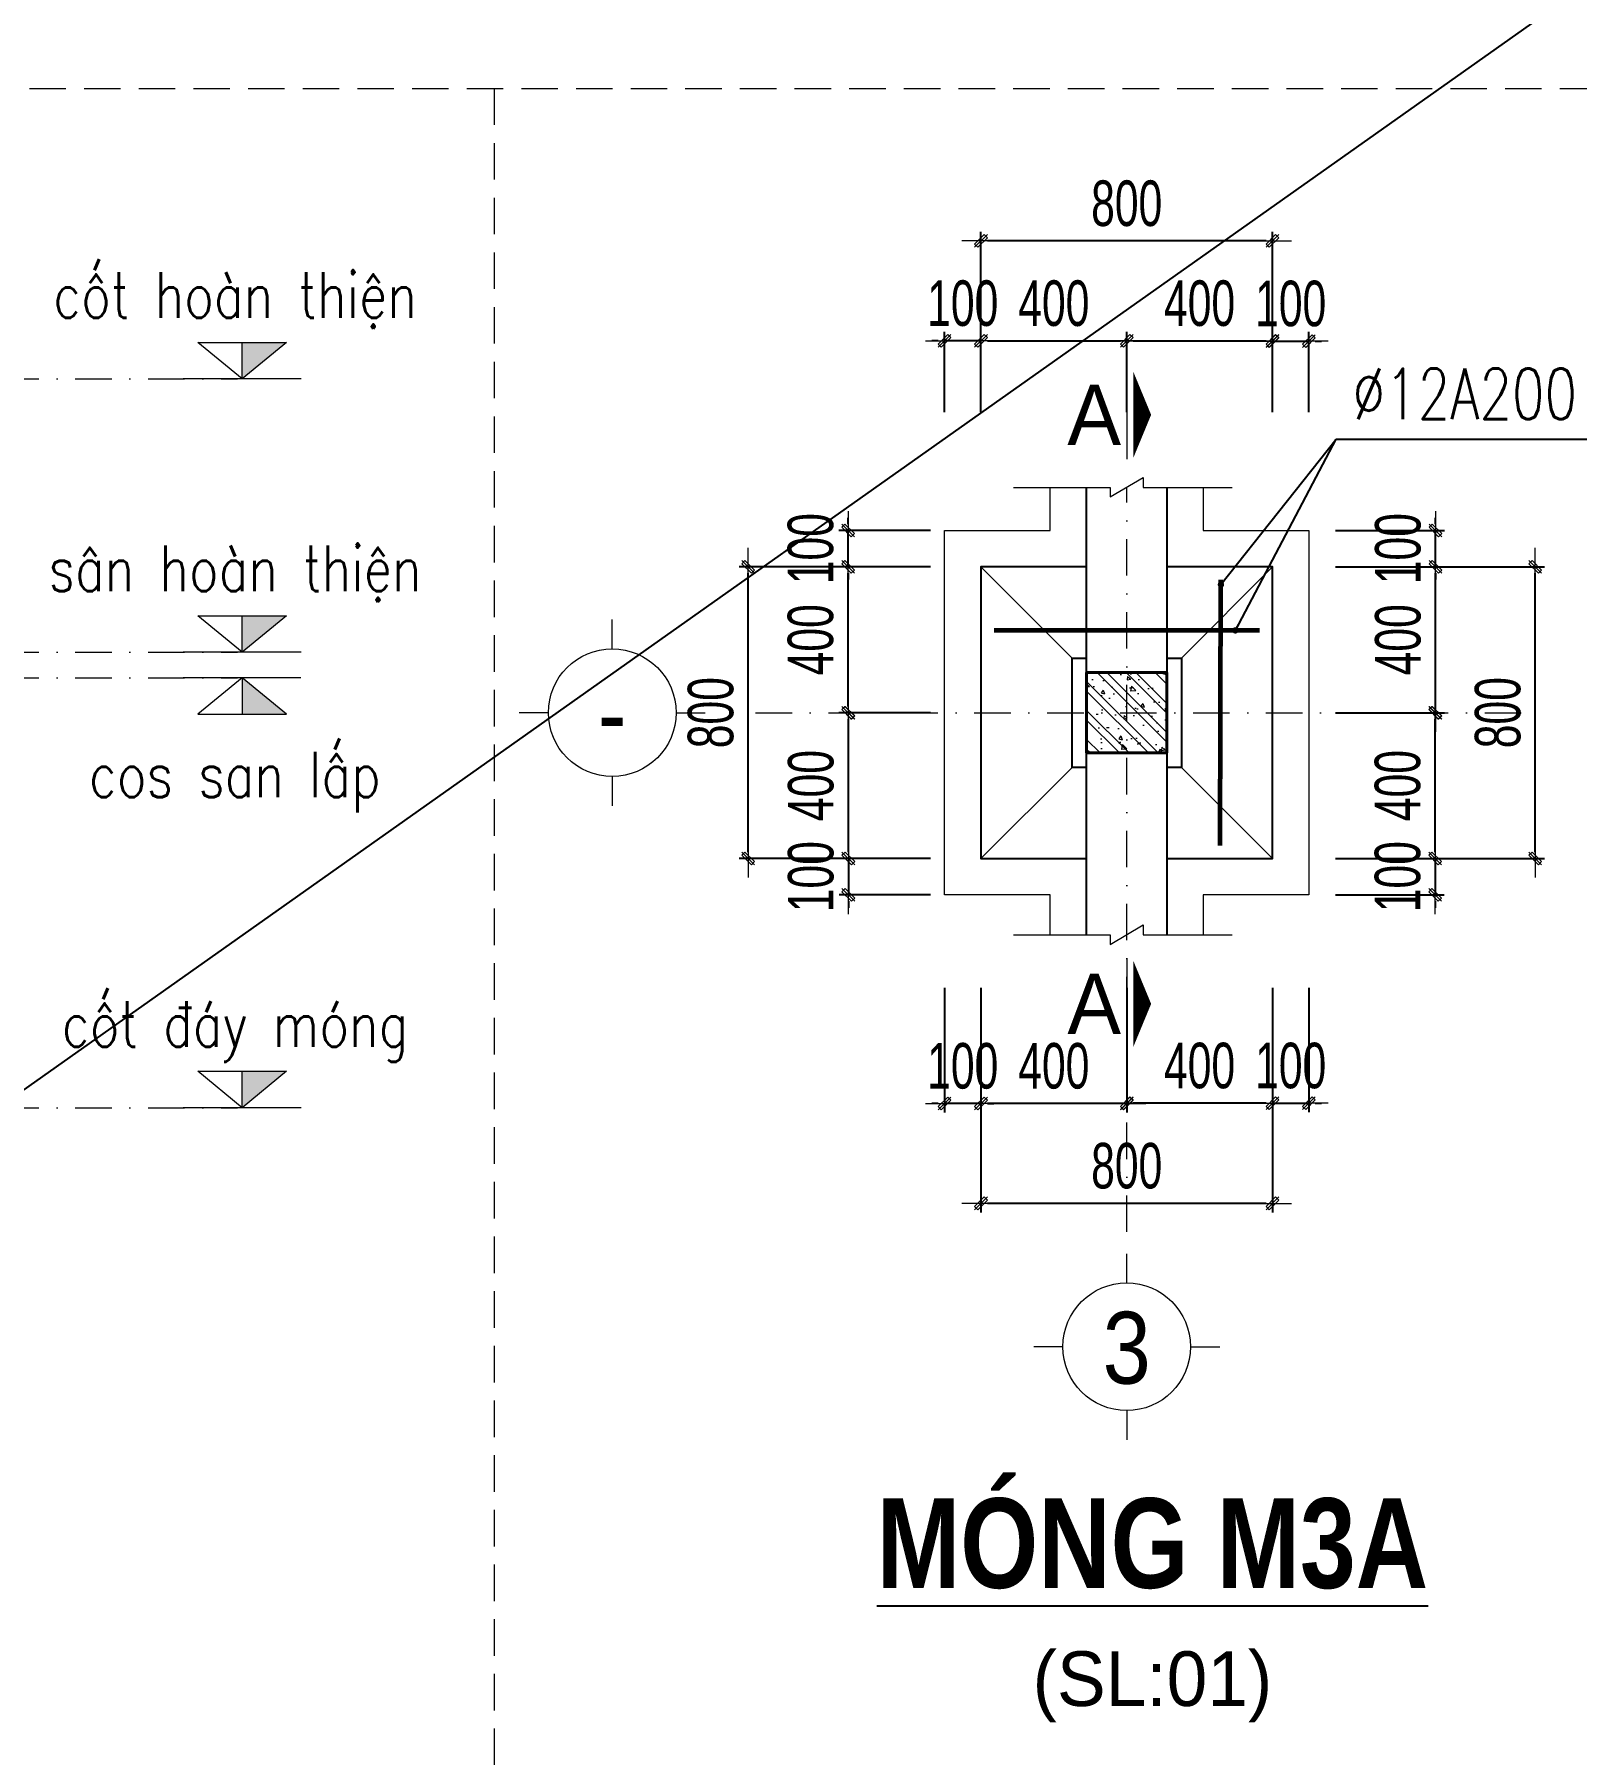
# Model space of a CAD drawing. Header units: millimetres. Extents: x -295047 to 263296, y -724756 to -308748.
# Drawn here: x -114691 to -110458, y -355350 to -350630 of the extents above; entities that cross this region are included whole.
import ezdxf
from ezdxf.enums import TextEntityAlignment as Align

# ---------------------------------------------------------------- set-up
doc = ezdxf.new("R2010")
doc.units = ezdxf.units.MM
doc.header["$MEASUREMENT"] = 0
doc.header["$PDMODE"] = 32
doc.linetypes.add('DASHDOT', pattern=[1, 0.5, -0.25, 0, -0.25])
doc.linetypes.add('HIDDEN', pattern=[0.375, 0.25, -0.125])
doc.layers.get('Defpoints').update_dxf_attribs({"color": 1})
doc.layers.add('KCS_Plotter', color=11, linetype='Continuous', plot=False)
for name, color, linetype, lineweight in [('LC Dim', 8, 'Continuous', 18), ('LC Hatch', 252, 'Continuous', 9), ('LC ISO', 153, 'Continuous', 13), ('LC Khac', 4, 'Continuous', 9), ('LC MANH DUT', 35, 'HIDDEN', 5), ('LC Net dam2', 6, 'Continuous', 40), ('LC Net dam3', 1, 'Continuous', 60), ('LC Net manh', 219, 'Continuous', 5), ('LC Net thay', 7, 'Continuous', 25), ('LC Net truc', 79, 'DASHDOT', 13), ('LC Text1', 3, 'Continuous', 20), ('LC Text2', 7, 'Continuous', 25)]:
    doc.layers.add(name, color=color, linetype=linetype, lineweight=lineweight)
doc.styles.add('HOATBIF', font='hoatbif.shx', dxfattribs={"width": 0.7})
doc.styles.add('LC 1', font='VHAVANB.TTF')
doc.styles.add('LC 3', font='vnsimli.shx', dxfattribs={"width": 0.75})
doc.styles.add('LC3', font='VHARIALB.TTF', dxfattribs={"width": 0.8})
doc.styles.add('T1', font='Vnsimli.shx', dxfattribs={"width": 0.8})
doc.dimstyles.new('1-100(1-50)', dxfattribs={"dimscale": 50, "dimtxt": 2.5, "dimasz": 0.35, "dimexe": 0.5, "dimexo": 0, "dimgap": 0.8, "dimtad": 1, "dimdec": 0, "dimzin": 0, "dimdsep": 46, "dimtxsty": 'HOATBIF', "dimblk1": 'DOT', "dimblk2": 'DOT', "dimsah": 1, "dimcen": -1, "dimdle": 1, "dimclrd": 256, "dimclre": 256, "dimclrt": 4, "dimadec": 3, "dimazin": 2, "dimtfac": 0.333333, "dimtdec": 0, "dimtix": 1, "dimtmove": 2, "dimatfit": 3, "dimldrblk": 'DOT', "dimfxl": 1, "dimtvp": 0.833333, "dimtolj": 1, "dimtzin": 0, "dimarcsym": 0})

# ---------------------------------------------------------------- blocks, each defined once
blk = doc.blocks.new('Caodo1')
at = {"layer": 'LC Text1'}
blk.add_hatch(color=256, dxfattribs=at).paths.add_polyline_path([(0, 200.2), (0, 0), (243.4, 200.2)])
for p, q in [((0, 0), (0, 200.2)), ((323.6, 0), (-323.6, 0))]:
    blk.add_line(p, q, dxfattribs=at)
blk.add_lwpolyline([(-243.4, 200.2), (243.4, 200.2), (0, 0), (0, 0)], close=True, dxfattribs=at)
at = {"layer": 'LC Text1', "style": 'T1', "width": 0.8}
blk.add_attdef('%%P0,00', text='', height=250, dxfattribs=at).set_placement((-39, 459.5), align=Align.MIDDLE_CENTER)
blk = doc.blocks.new('DOT')
at = {"layer": 'LC Dim'}
blk.add_line((-3, 0), (3, 0), dxfattribs=at)
at = {"layer": 'LC Dim', "color": 4}
blk.add_line((-1, -1), (1, 1), dxfattribs=at)
blk.add_lwpolyline([(0.5, 1), (-1, -0.5), (-0.5, -1), (1, 0.5)], close=True, dxfattribs=at)
blk = doc.blocks.new('*D852')
at = {"layer": 'Defpoints', "color": 0, "ltscale": 2, "transparency": 16777216}
for p in [(-112456.8, -352491.1), (-112231.1, -352491.1), (-112231.1, -352891)]:
    blk.add_point(p, dxfattribs=at)
at = {"layer": 'LC Dim', "lineweight": -2, "ltscale": 2, "transparency": 16777216}
for p, q in [((-112231.1, -352491.1), (-112481.8, -352491.1)), ((-112456.8, -352873.5), (-112456.8, -352508.6)), ((-112231.1, -352891), (-112481.8, -352891))]:
    blk.add_line(p, q, dxfattribs=at)
at = {"layer": 'LC Dim', "lineweight": -2, "ltscale": 2, "transparency": 16777216, "xscale": 17.5, "yscale": 17.5, "zscale": 17.5}
for p, rotation in [((-112456.8, -352491.1), 90), ((-112456.8, -352891), 270)]:
    blk.add_blockref('DOT', p, dxfattribs=dict(at, rotation=rotation))
at = {"layer": 'LC Dim', "color": 4, "ltscale": 2, "transparency": 16777216, "insert": (-112559.3, -352691), "char_height": 125, "attachment_point": 5, "rotation": 90, "style": 'HOATBIF'}
blk.add_mtext('\\A1;400', dxfattribs=at)
blk = doc.blocks.new('_Dot')
at = {"color": 0, "linetype": 'ByBlock', "lineweight": -2}
blk.add_line((-0.5, 0), (-1, 0), dxfattribs=at)
at = {"color": 0, "linetype": 'ByBlock', "const_width": 0.5}
blk.add_lwpolyline([(-0.25, 0, 1), (0.25, 0, 1)], format="xyb", close=True, dxfattribs=at)
blk = doc.blocks.new('*D853')
at = {"layer": 'Defpoints', "color": 0, "ltscale": 2, "transparency": 16777216}
for p in [(-112457.6, -352091), (-112231.1, -352091), (-112231.1, -352491.1)]:
    blk.add_point(p, dxfattribs=at)
at = {"layer": 'LC Dim', "lineweight": -2, "ltscale": 2, "transparency": 16777216}
for p, q in [((-112231.1, -352091), (-112482.6, -352091)), ((-112457.6, -352473.6), (-112457.6, -352108.5)), ((-112231.1, -352491.1), (-112482.6, -352491.1))]:
    blk.add_line(p, q, dxfattribs=at)
at = {"layer": 'LC Dim', "lineweight": -2, "ltscale": 2, "transparency": 16777216, "xscale": 17.5, "yscale": 17.5, "zscale": 17.5}
for p, rotation in [((-112457.6, -352091), 90), ((-112457.6, -352491.1), 270)]:
    blk.add_blockref('DOT', p, dxfattribs=dict(at, rotation=rotation))
at = {"layer": 'LC Dim', "color": 4, "ltscale": 2, "transparency": 16777216, "insert": (-112560.1, -352291), "char_height": 125, "attachment_point": 5, "rotation": 90, "style": 'HOATBIF'}
blk.add_mtext('\\A1;400', dxfattribs=at)
blk = doc.blocks.new('*D854')
at = {"layer": 'Defpoints', "color": 0, "ltscale": 2, "transparency": 16777216}
for p in [(-112457.6, -351991), (-112231.1, -351991), (-112231.1, -352091)]:
    blk.add_point(p, dxfattribs=at)
at = {"layer": 'LC Dim', "lineweight": -2, "ltscale": 2, "transparency": 16777216}
for p, q in [((-112231.1, -351991), (-112482.6, -351991)), ((-112457.6, -351973.5), (-112457.6, -351956)), ((-112457.6, -352091), (-112457.6, -351991)), ((-112231.1, -352091), (-112482.6, -352091)), ((-112457.6, -352108.5), (-112457.6, -352126))]:
    blk.add_line(p, q, dxfattribs=at)
at = {"layer": 'LC Dim', "lineweight": -2, "ltscale": 2, "transparency": 16777216, "xscale": 17.5, "yscale": 17.5, "zscale": 17.5}
for p, rotation in [((-112457.6, -351991), 270), ((-112457.6, -352091), 90)]:
    blk.add_blockref('DOT', p, dxfattribs=dict(at, rotation=rotation))
at = {"layer": 'LC Dim', "color": 4, "ltscale": 2, "transparency": 16777216, "insert": (-112560.1, -352041), "char_height": 125, "attachment_point": 5, "rotation": 90, "style": 'HOATBIF'}
blk.add_mtext('\\A1;100', dxfattribs=at)
blk = doc.blocks.new('*D855')
at = {"layer": 'Defpoints', "color": 0, "ltscale": 2, "transparency": 16777216}
for p in [(-112731.7, -352091), (-112231.1, -352091), (-112231.1, -352891)]:
    blk.add_point(p, dxfattribs=at)
at = {"layer": 'LC Dim', "lineweight": -2, "ltscale": 2, "transparency": 16777216}
for p, q in [((-112231.1, -352091), (-112756.7, -352091)), ((-112731.7, -352873.5), (-112731.7, -352108.5)), ((-112231.1, -352891), (-112756.7, -352891))]:
    blk.add_line(p, q, dxfattribs=at)
at = {"layer": 'LC Dim', "lineweight": -2, "ltscale": 2, "transparency": 16777216, "xscale": 17.5, "yscale": 17.5, "zscale": 17.5}
for p, rotation in [((-112731.7, -352091), 90), ((-112731.7, -352891), 270)]:
    blk.add_blockref('DOT', p, dxfattribs=dict(at, rotation=rotation))
at = {"layer": 'LC Dim', "color": 4, "ltscale": 2, "transparency": 16777216, "insert": (-112834.2, -352491), "char_height": 125, "attachment_point": 5, "rotation": 90, "style": 'HOATBIF'}
blk.add_mtext('\\A1;800', dxfattribs=at)
blk = doc.blocks.new('*D856')
at = {"layer": 'Defpoints', "color": 0, "ltscale": 2, "transparency": 16777216}
for p in [(-112231.1, -352891), (-112456.8, -352991), (-112231.1, -352991)]:
    blk.add_point(p, dxfattribs=at)
at = {"layer": 'LC Dim', "lineweight": -2, "ltscale": 2, "transparency": 16777216}
for p, q in [((-112231.1, -352891), (-112481.8, -352891)), ((-112456.8, -352873.5), (-112456.8, -352856)), ((-112456.8, -352891), (-112456.8, -352991)), ((-112231.1, -352991), (-112481.8, -352991)), ((-112456.8, -353008.5), (-112456.8, -353026))]:
    blk.add_line(p, q, dxfattribs=at)
at = {"layer": 'LC Dim', "lineweight": -2, "ltscale": 2, "transparency": 16777216, "xscale": 17.5, "yscale": 17.5, "zscale": 17.5}
for p, rotation in [((-112456.8, -352891), 270), ((-112456.8, -352991), 90)]:
    blk.add_blockref('DOT', p, dxfattribs=dict(at, rotation=rotation))
at = {"layer": 'LC Dim', "color": 4, "ltscale": 2, "transparency": 16777216, "insert": (-112559.3, -352941), "char_height": 125, "attachment_point": 5, "rotation": 90, "style": 'HOATBIF'}
blk.add_mtext('\\A1;100', dxfattribs=at)
blk = doc.blocks.new('TTRUC')
at = {"layer": 'LC ISO'}
for p, q in [((0, 6.95), (0, 10.13)), ((-6.95, 0), (-10.13, 0)), ((6.95, 0), (10.13, 0)), ((0, -6.95), (0, -10.13))]:
    blk.add_line(p, q, dxfattribs=at)
at = {"layer": 'LC Net manh'}
blk.add_circle((0, 0), 6.95, dxfattribs=at)
blk = doc.blocks.new('*D857')
at = {"layer": 'Defpoints', "color": 0, "ltscale": 2, "transparency": 16777216}
for p in [(-111119.8, -352491.1), (-110846.6, -352491.1), (-111119.8, -352891)]:
    blk.add_point(p, dxfattribs=at)
at = {"layer": 'LC Dim', "lineweight": -2, "ltscale": 2, "transparency": 16777216}
for p, q in [((-111119.8, -352491.1), (-110821.6, -352491.1)), ((-110846.6, -352873.5), (-110846.6, -352508.6)), ((-111119.8, -352891), (-110821.6, -352891))]:
    blk.add_line(p, q, dxfattribs=at)
at = {"layer": 'LC Dim', "lineweight": -2, "ltscale": 2, "transparency": 16777216, "xscale": 17.5, "yscale": 17.5, "zscale": 17.5}
for p, rotation in [((-110846.6, -352491.1), 90), ((-110846.6, -352891), 270)]:
    blk.add_blockref('DOT', p, dxfattribs=dict(at, rotation=rotation))
at = {"layer": 'LC Dim', "color": 4, "ltscale": 2, "transparency": 16777216, "insert": (-110949.1, -352691), "char_height": 125, "attachment_point": 5, "rotation": 90, "style": 'HOATBIF'}
blk.add_mtext('\\A1;400', dxfattribs=at)
blk = doc.blocks.new('*D858')
at = {"layer": 'Defpoints', "color": 0, "ltscale": 2, "transparency": 16777216}
for p in [(-111119.8, -352091), (-110845.7, -352091), (-111119.8, -352491.1)]:
    blk.add_point(p, dxfattribs=at)
at = {"layer": 'LC Dim', "lineweight": -2, "ltscale": 2, "transparency": 16777216}
for p, q in [((-111119.8, -352091), (-110820.7, -352091)), ((-110845.7, -352473.6), (-110845.7, -352108.5)), ((-111119.8, -352491.1), (-110820.7, -352491.1))]:
    blk.add_line(p, q, dxfattribs=at)
at = {"layer": 'LC Dim', "lineweight": -2, "ltscale": 2, "transparency": 16777216, "xscale": 17.5, "yscale": 17.5, "zscale": 17.5}
for p, rotation in [((-110845.7, -352091), 90), ((-110845.7, -352491.1), 270)]:
    blk.add_blockref('DOT', p, dxfattribs=dict(at, rotation=rotation))
at = {"layer": 'LC Dim', "color": 4, "ltscale": 2, "transparency": 16777216, "insert": (-110948.2, -352291), "char_height": 125, "attachment_point": 5, "rotation": 90, "style": 'HOATBIF'}
blk.add_mtext('\\A1;400', dxfattribs=at)
blk = doc.blocks.new('*D859')
at = {"layer": 'Defpoints', "color": 0, "ltscale": 2, "transparency": 16777216}
for p in [(-111119.8, -351991), (-110845.7, -351991), (-111119.8, -352091)]:
    blk.add_point(p, dxfattribs=at)
at = {"layer": 'LC Dim', "lineweight": -2, "ltscale": 2, "transparency": 16777216}
for p, q in [((-111119.8, -351991), (-110820.7, -351991)), ((-110845.7, -351973.5), (-110845.7, -351956)), ((-110845.7, -352091), (-110845.7, -351991)), ((-111119.8, -352091), (-110820.7, -352091)), ((-110845.7, -352108.5), (-110845.7, -352126))]:
    blk.add_line(p, q, dxfattribs=at)
at = {"layer": 'LC Dim', "lineweight": -2, "ltscale": 2, "transparency": 16777216, "xscale": 17.5, "yscale": 17.5, "zscale": 17.5}
for p, rotation in [((-110845.7, -351991), 270), ((-110845.7, -352091), 90)]:
    blk.add_blockref('DOT', p, dxfattribs=dict(at, rotation=rotation))
at = {"layer": 'LC Dim', "color": 4, "ltscale": 2, "transparency": 16777216, "insert": (-110948.2, -352041), "char_height": 125, "attachment_point": 5, "rotation": 90, "style": 'HOATBIF'}
blk.add_mtext('\\A1;100', dxfattribs=at)
blk = doc.blocks.new('*D860')
at = {"layer": 'Defpoints', "color": 0, "ltscale": 2, "transparency": 16777216}
for p in [(-111119.8, -352091), (-110571.7, -352091), (-111119.8, -352891)]:
    blk.add_point(p, dxfattribs=at)
at = {"layer": 'LC Dim', "lineweight": -2, "ltscale": 2, "transparency": 16777216}
for p, q in [((-111119.8, -352091), (-110546.7, -352091)), ((-110571.7, -352873.5), (-110571.7, -352108.5)), ((-111119.8, -352891), (-110546.7, -352891))]:
    blk.add_line(p, q, dxfattribs=at)
at = {"layer": 'LC Dim', "lineweight": -2, "ltscale": 2, "transparency": 16777216, "xscale": 17.5, "yscale": 17.5, "zscale": 17.5}
for p, rotation in [((-110571.7, -352091), 90), ((-110571.7, -352891), 270)]:
    blk.add_blockref('DOT', p, dxfattribs=dict(at, rotation=rotation))
at = {"layer": 'LC Dim', "color": 4, "ltscale": 2, "transparency": 16777216, "insert": (-110674.2, -352491), "char_height": 125, "attachment_point": 5, "rotation": 90, "style": 'HOATBIF'}
blk.add_mtext('\\A1;800', dxfattribs=at)
blk = doc.blocks.new('*D861')
at = {"layer": 'Defpoints', "color": 0, "ltscale": 2, "transparency": 16777216}
for p in [(-111119.8, -352891), (-111119.8, -352991), (-110846.6, -352991)]:
    blk.add_point(p, dxfattribs=at)
at = {"layer": 'LC Dim', "lineweight": -2, "ltscale": 2, "transparency": 16777216}
for p, q in [((-111119.8, -352891), (-110821.6, -352891)), ((-110846.6, -352873.5), (-110846.6, -352856)), ((-110846.6, -352891), (-110846.6, -352991)), ((-111119.8, -352991), (-110821.6, -352991)), ((-110846.6, -353008.5), (-110846.6, -353026))]:
    blk.add_line(p, q, dxfattribs=at)
at = {"layer": 'LC Dim', "lineweight": -2, "ltscale": 2, "transparency": 16777216, "xscale": 17.5, "yscale": 17.5, "zscale": 17.5}
for p, rotation in [((-110846.6, -352891), 270), ((-110846.6, -352991), 90)]:
    blk.add_blockref('DOT', p, dxfattribs=dict(at, rotation=rotation))
at = {"layer": 'LC Dim', "color": 4, "ltscale": 2, "transparency": 16777216, "insert": (-110949.1, -352941), "char_height": 125, "attachment_point": 5, "rotation": 90, "style": 'HOATBIF'}
blk.add_mtext('\\A1;100', dxfattribs=at)
blk = doc.blocks.new('*D862')
at = {"layer": 'Defpoints', "color": 0, "ltscale": 2, "transparency": 16777216}
for p in [(-111692.8, -353245.9), (-111292.9, -353245.9), (-111692.8, -353562.4)]:
    blk.add_point(p, dxfattribs=at)
at = {"layer": 'LC Dim', "lineweight": -2, "ltscale": 2, "transparency": 16777216}
for p, q in [((-111692.8, -353245.9), (-111692.8, -353587.4)), ((-111292.9, -353245.9), (-111292.9, -353587.4)), ((-111310.4, -353562.4), (-111675.3, -353562.4))]:
    blk.add_line(p, q, dxfattribs=at)
at = {"layer": 'LC Dim', "lineweight": -2, "ltscale": 2, "transparency": 16777216, "xscale": 17.5, "yscale": 17.5, "zscale": 17.5, "rotation": 180}
blk.add_blockref('DOT', (-111692.8, -353562.4), dxfattribs=at)
at = {"layer": 'LC Dim', "lineweight": -2, "ltscale": 2, "transparency": 16777216, "xscale": 17.5, "yscale": 17.5, "zscale": 17.5}
blk.add_blockref('DOT', (-111292.9, -353562.4), dxfattribs=at)
at = {"layer": 'LC Dim', "color": 4, "ltscale": 2, "transparency": 16777216, "insert": (-111492.9, -353459.9), "char_height": 125, "attachment_point": 5, "style": 'HOATBIF'}
blk.add_mtext('\\A1;400', dxfattribs=at)
blk = doc.blocks.new('*D863')
at = {"layer": 'Defpoints', "color": 0, "ltscale": 2, "transparency": 16777216}
for p in [(-112092.9, -353245.9), (-111692.8, -353245.9), (-112092.9, -353563.2)]:
    blk.add_point(p, dxfattribs=at)
at = {"layer": 'LC Dim', "lineweight": -2, "ltscale": 2, "transparency": 16777216}
for p, q in [((-112092.9, -353245.9), (-112092.9, -353588.2)), ((-111692.8, -353245.9), (-111692.8, -353588.2)), ((-111710.3, -353563.2), (-112075.4, -353563.2))]:
    blk.add_line(p, q, dxfattribs=at)
at = {"layer": 'LC Dim', "lineweight": -2, "ltscale": 2, "transparency": 16777216, "xscale": 17.5, "yscale": 17.5, "zscale": 17.5, "rotation": 180}
blk.add_blockref('DOT', (-112092.9, -353563.2), dxfattribs=at)
at = {"layer": 'LC Dim', "lineweight": -2, "ltscale": 2, "transparency": 16777216, "xscale": 17.5, "yscale": 17.5, "zscale": 17.5}
blk.add_blockref('DOT', (-111692.8, -353563.2), dxfattribs=at)
at = {"layer": 'LC Dim', "color": 4, "ltscale": 2, "transparency": 16777216, "insert": (-111892.9, -353460.7), "char_height": 125, "attachment_point": 5, "style": 'HOATBIF'}
blk.add_mtext('\\A1;400', dxfattribs=at)
blk = doc.blocks.new('*D864')
at = {"layer": 'Defpoints', "color": 0, "ltscale": 2, "transparency": 16777216}
for p in [(-112192.9, -353245.9), (-112092.9, -353245.9), (-112192.9, -353563.2)]:
    blk.add_point(p, dxfattribs=at)
at = {"layer": 'LC Dim', "lineweight": -2, "ltscale": 2, "transparency": 16777216}
for p, q in [((-112192.9, -353245.9), (-112192.9, -353588.2)), ((-112092.9, -353245.9), (-112092.9, -353588.2)), ((-112210.4, -353563.2), (-112227.9, -353563.2)), ((-112092.9, -353563.2), (-112192.9, -353563.2)), ((-112075.4, -353563.2), (-112057.9, -353563.2))]:
    blk.add_line(p, q, dxfattribs=at)
at = {"layer": 'LC Dim', "lineweight": -2, "ltscale": 2, "transparency": 16777216, "xscale": 17.5, "yscale": 17.5, "zscale": 17.5}
blk.add_blockref('DOT', (-112192.9, -353563.2), dxfattribs=at)
at = {"layer": 'LC Dim', "lineweight": -2, "ltscale": 2, "transparency": 16777216, "xscale": 17.5, "yscale": 17.5, "zscale": 17.5, "rotation": 180}
blk.add_blockref('DOT', (-112092.9, -353563.2), dxfattribs=at)
at = {"layer": 'LC Dim', "color": 4, "ltscale": 2, "transparency": 16777216, "insert": (-112142.9, -353460.7), "char_height": 125, "attachment_point": 5, "style": 'HOATBIF'}
blk.add_mtext('\\A1;100', dxfattribs=at)
blk = doc.blocks.new('*D865')
at = {"layer": 'Defpoints', "color": 0, "ltscale": 2, "transparency": 16777216}
for p in [(-112092.9, -353245.9), (-111292.9, -353245.9), (-112092.9, -353837.3)]:
    blk.add_point(p, dxfattribs=at)
at = {"layer": 'LC Dim', "lineweight": -2, "ltscale": 2, "transparency": 16777216}
for p, q in [((-112092.9, -353245.9), (-112092.9, -353862.3)), ((-111292.9, -353245.9), (-111292.9, -353862.3)), ((-111310.4, -353837.3), (-112075.4, -353837.3))]:
    blk.add_line(p, q, dxfattribs=at)
at = {"layer": 'LC Dim', "lineweight": -2, "ltscale": 2, "transparency": 16777216, "xscale": 17.5, "yscale": 17.5, "zscale": 17.5, "rotation": 180}
blk.add_blockref('DOT', (-112092.9, -353837.3), dxfattribs=at)
at = {"layer": 'LC Dim', "lineweight": -2, "ltscale": 2, "transparency": 16777216, "xscale": 17.5, "yscale": 17.5, "zscale": 17.5}
blk.add_blockref('DOT', (-111292.9, -353837.3), dxfattribs=at)
at = {"layer": 'LC Dim', "color": 4, "ltscale": 2, "transparency": 16777216, "insert": (-111692.9, -353734.8), "char_height": 125, "attachment_point": 5, "style": 'HOATBIF'}
blk.add_mtext('\\A1;800', dxfattribs=at)
blk = doc.blocks.new('*D866')
at = {"layer": 'Defpoints', "color": 0, "ltscale": 2, "transparency": 16777216}
for p in [(-111292.9, -353245.9), (-111192.9, -353245.9), (-111192.9, -353562.4)]:
    blk.add_point(p, dxfattribs=at)
at = {"layer": 'LC Dim', "lineweight": -2, "ltscale": 2, "transparency": 16777216}
for p, q in [((-111292.9, -353245.9), (-111292.9, -353587.4)), ((-111192.9, -353245.9), (-111192.9, -353587.4)), ((-111310.4, -353562.4), (-111327.9, -353562.4)), ((-111292.9, -353562.4), (-111192.9, -353562.4)), ((-111175.4, -353562.4), (-111157.9, -353562.4))]:
    blk.add_line(p, q, dxfattribs=at)
at = {"layer": 'LC Dim', "lineweight": -2, "ltscale": 2, "transparency": 16777216, "xscale": 17.5, "yscale": 17.5, "zscale": 17.5}
blk.add_blockref('DOT', (-111292.9, -353562.4), dxfattribs=at)
at = {"layer": 'LC Dim', "lineweight": -2, "ltscale": 2, "transparency": 16777216, "xscale": 17.5, "yscale": 17.5, "zscale": 17.5, "rotation": 180}
blk.add_blockref('DOT', (-111192.9, -353562.4), dxfattribs=at)
at = {"layer": 'LC Dim', "color": 4, "ltscale": 2, "transparency": 16777216, "insert": (-111242.9, -353459.9), "char_height": 125, "attachment_point": 5, "style": 'HOATBIF'}
blk.add_mtext('\\A1;100', dxfattribs=at)
blk = doc.blocks.new('*D867')
at = {"layer": 'Defpoints', "color": 0, "ltscale": 2, "transparency": 16777216}
for p in [(-112192.9, -351470.7), (-112192.9, -351666.5), (-112092.9, -351666.5)]:
    blk.add_point(p, dxfattribs=at)
at = {"layer": 'LC Dim', "lineweight": -2, "ltscale": 2, "transparency": 16777216}
for p, q in [((-112210.4, -351470.7), (-112227.9, -351470.7)), ((-112192.9, -351666.5), (-112192.9, -351445.7)), ((-112092.9, -351470.7), (-112192.9, -351470.7)), ((-112092.9, -351666.5), (-112092.9, -351445.7)), ((-112075.4, -351470.7), (-112057.9, -351470.7))]:
    blk.add_line(p, q, dxfattribs=at)
at = {"layer": 'LC Dim', "lineweight": -2, "ltscale": 2, "transparency": 16777216, "xscale": 17.5, "yscale": 17.5, "zscale": 17.5}
blk.add_blockref('DOT', (-112192.9, -351470.7), dxfattribs=at)
at = {"layer": 'LC Dim', "lineweight": -2, "ltscale": 2, "transparency": 16777216, "xscale": 17.5, "yscale": 17.5, "zscale": 17.5, "rotation": 180}
blk.add_blockref('DOT', (-112092.9, -351470.7), dxfattribs=at)
at = {"layer": 'LC Dim', "color": 4, "ltscale": 2, "transparency": 16777216, "insert": (-112142.9, -351368.2), "char_height": 125, "attachment_point": 5, "style": 'HOATBIF'}
blk.add_mtext('\\A1;100', dxfattribs=at)
blk = doc.blocks.new('*D868')
at = {"layer": 'Defpoints', "color": 0, "ltscale": 2, "transparency": 16777216}
for p in [(-112092.9, -351196.6), (-112092.9, -351666.5), (-111292.9, -351666.5)]:
    blk.add_point(p, dxfattribs=at)
at = {"layer": 'LC Dim', "lineweight": -2, "ltscale": 2, "transparency": 16777216}
for p, q in [((-112092.9, -351666.5), (-112092.9, -351171.6)), ((-111292.9, -351666.5), (-111292.9, -351171.6)), ((-111310.4, -351196.6), (-112075.4, -351196.6))]:
    blk.add_line(p, q, dxfattribs=at)
at = {"layer": 'LC Dim', "lineweight": -2, "ltscale": 2, "transparency": 16777216, "xscale": 17.5, "yscale": 17.5, "zscale": 17.5, "rotation": 180}
blk.add_blockref('DOT', (-112092.9, -351196.6), dxfattribs=at)
at = {"layer": 'LC Dim', "lineweight": -2, "ltscale": 2, "transparency": 16777216, "xscale": 17.5, "yscale": 17.5, "zscale": 17.5}
blk.add_blockref('DOT', (-111292.9, -351196.6), dxfattribs=at)
at = {"layer": 'LC Dim', "color": 4, "ltscale": 2, "transparency": 16777216, "insert": (-111692.9, -351094.1), "char_height": 125, "attachment_point": 5, "style": 'HOATBIF'}
blk.add_mtext('\\A1;800', dxfattribs=at)
blk = doc.blocks.new('*D869')
at = {"layer": 'Defpoints', "color": 0, "ltscale": 2, "transparency": 16777216}
for p in [(-111192.9, -351471.5), (-111292.9, -351666.5), (-111192.9, -351666.5)]:
    blk.add_point(p, dxfattribs=at)
at = {"layer": 'LC Dim', "lineweight": -2, "ltscale": 2, "transparency": 16777216}
for p, q in [((-111310.4, -351471.5), (-111327.9, -351471.5)), ((-111292.9, -351666.5), (-111292.9, -351446.5)), ((-111292.9, -351471.5), (-111192.9, -351471.5)), ((-111192.9, -351666.5), (-111192.9, -351446.5)), ((-111175.4, -351471.5), (-111157.9, -351471.5))]:
    blk.add_line(p, q, dxfattribs=at)
at = {"layer": 'LC Dim', "lineweight": -2, "ltscale": 2, "transparency": 16777216, "xscale": 17.5, "yscale": 17.5, "zscale": 17.5}
blk.add_blockref('DOT', (-111292.9, -351471.5), dxfattribs=at)
at = {"layer": 'LC Dim', "lineweight": -2, "ltscale": 2, "transparency": 16777216, "xscale": 17.5, "yscale": 17.5, "zscale": 17.5, "rotation": 180}
blk.add_blockref('DOT', (-111192.9, -351471.5), dxfattribs=at)
at = {"layer": 'LC Dim', "color": 4, "ltscale": 2, "transparency": 16777216, "insert": (-111242.9, -351369), "char_height": 125, "attachment_point": 5, "style": 'HOATBIF'}
blk.add_mtext('\\A1;100', dxfattribs=at)
blk = doc.blocks.new('TIEUDE1')
at = {"layer": 'LC Text2', "color": 7, "style": 'LC 1'}
blk.add_attdef('TIªU§Ò', text='', height=5, dxfattribs=at).set_placement((0, 0), align=Align.BOTTOM_CENTER)
blk.add_attdef('TL', text='', height=3, dxfattribs=at).set_placement((0, -2), align=Align.TOP_CENTER)
blk = doc.blocks.new('*D897')
at = {"layer": 'Defpoints', "color": 0, "ltscale": 2, "transparency": 16777216}
for p in [(-111692.9, -351470.7), (-112092.9, -351666.5), (-111692.9, -351666.5)]:
    blk.add_point(p, dxfattribs=at)
at = {"layer": 'LC Dim', "lineweight": -2, "ltscale": 2, "transparency": 16777216}
for p, q in [((-112092.9, -351666.5), (-112092.9, -351445.7)), ((-112075.4, -351470.7), (-111710.4, -351470.7)), ((-111692.9, -351666.5), (-111692.9, -351445.7))]:
    blk.add_line(p, q, dxfattribs=at)
at = {"layer": 'LC Dim', "lineweight": -2, "ltscale": 2, "transparency": 16777216, "xscale": 17.5, "yscale": 17.5, "zscale": 17.5, "rotation": 180}
blk.add_blockref('DOT', (-112092.9, -351470.7), dxfattribs=at)
at = {"layer": 'LC Dim', "lineweight": -2, "ltscale": 2, "transparency": 16777216, "xscale": 17.5, "yscale": 17.5, "zscale": 17.5}
blk.add_blockref('DOT', (-111692.9, -351470.7), dxfattribs=at)
at = {"layer": 'LC Dim', "color": 4, "ltscale": 2, "transparency": 16777216, "insert": (-111892.9, -351368.2), "char_height": 125, "attachment_point": 5, "style": 'HOATBIF'}
blk.add_mtext('\\A1;400', dxfattribs=at)
blk = doc.blocks.new('*D898')
at = {"layer": 'Defpoints', "color": 0, "ltscale": 2, "transparency": 16777216}
for p in [(-111292.9, -351470.7), (-111692.9, -351666.5), (-111292.9, -351666.5)]:
    blk.add_point(p, dxfattribs=at)
at = {"layer": 'LC Dim', "lineweight": -2, "ltscale": 2, "transparency": 16777216}
for p, q in [((-111692.9, -351666.5), (-111692.9, -351445.7)), ((-111675.4, -351470.7), (-111310.4, -351470.7)), ((-111292.9, -351666.5), (-111292.9, -351445.7))]:
    blk.add_line(p, q, dxfattribs=at)
at = {"layer": 'LC Dim', "lineweight": -2, "ltscale": 2, "transparency": 16777216, "xscale": 17.5, "yscale": 17.5, "zscale": 17.5, "rotation": 180}
blk.add_blockref('DOT', (-111692.9, -351470.7), dxfattribs=at)
at = {"layer": 'LC Dim', "lineweight": -2, "ltscale": 2, "transparency": 16777216, "xscale": 17.5, "yscale": 17.5, "zscale": 17.5}
blk.add_blockref('DOT', (-111292.9, -351470.7), dxfattribs=at)
at = {"layer": 'LC Dim', "color": 4, "ltscale": 2, "transparency": 16777216, "insert": (-111492.9, -351368.2), "char_height": 125, "attachment_point": 5, "style": 'HOATBIF'}
blk.add_mtext('\\A1;400', dxfattribs=at)

msp = doc.modelspace()

# ---------------------------------------------------------------- hatches: boundary and pattern name
at = {"layer": 'LC Hatch', "ltscale": 2}
h = msp.add_hatch(dxfattribs=at)
h.set_pattern_fill('BTCT', color=256, scale=15, angle=-90, style=0)
h.set_pattern_definition([(320, (-16227.67, -427297.59), (-9.41282, -107.58903), [11.25, -123.75]), (265, (-16227.67, -427297.59), (112.82882, 20.8127), [9, -99]), (10.4514, (-16228.45, -427306.55), (103.41593, -86.77641), [9.56103, -105.17132]), (316.1842, (-16197.67, -427297.59), (-24.82785, -160.08616), [16.875, -185.625]), (6.6356, (-16199.73, -427310.93), (146.11768, -140.1994), [14.34154, -157.75695]), (261.1842, (-16197.67, -427297.59), (146.1178, -140.1993), [13.5, -148.5]), (291, (-16205.17, -427312.59), (-60.392834, -89.53606), [11.25, -123.75]), (236, (-16205.17, -427312.59), (108.77251, -36.4973), [9, -99]), (341.4514, (-16210.2, -427320.05), (48.379575, -126.03339), [9.56103, -105.17132]), (307.5, (-16227.666, -427297.587), (49.934078, -1.823978), [0, -97.8, 0, -100.5, 0, -99.375]), (277.5, (-16227.666, -427297.587), (59.161757, -39.46043), [0, -57.3, 0, -95.55, 0, -37.875]), (237.5, (-16227.666, -427264.137), (-3.383231, -80.073365), [0, -37.5, 0, -117, 0, -155.25]), (227.5, (-16227.666, -427249.14), (15.015747, -87.477925), [0, -48.75, 0, -77.7, 0, -110.25]), (315, (-16227.666, -427297.587), (39.774756, 39.774756), []), (315, (-16227.666, -427324.103), (39.774756, 39.774756), [])])
h.paths.add_polyline_path([(-111802.9, -352601), (-111802.9, -352381), (-111582.9, -352381), (-111582.9, -352601)])

# ---------------------------------------------------------------- linework, layer by layer
at = {"layer": 'KCS_Plotter', "ltscale": 2}
msp.add_line((-123104.2, -359455.3), (-102104.2, -344605.3), dxfattribs=at)
at = {"layer": 'LC Dim', "ltscale": 2}
for points in [[(-112003.4, -351873), (-111737.9, -351873), (-111737.9, -351898.9), (-111647.9, -351845.3), (-111647.9, -351873), (-111403.4, -351873)], [(-112003.4, -353100.8), (-111737.9, -353100.8), (-111737.9, -353126.7), (-111647.9, -353073.1), (-111647.9, -353100.8), (-111403.4, -353100.8)]]:
    msp.add_lwpolyline(points, dxfattribs=at)
at = {"layer": 'LC Khac', "color": 1, "ltscale": 2}
for p, q in [((-111692.9, -351552.4), (-111692.9, -351795.1)), ((-111692.9, -353168.6), (-111692.9, -353411.3))]:
    msp.add_line(p, q, dxfattribs=at)
for points in [[(-111625.9, -351673.7, 0, 235.7, 0), (-111674.6, -351673.7, 137.5, 137.5, 0)], [(-111625.9, -353289.9, 0, 235.7, 0), (-111674.6, -353289.9, 137.5, 137.5, 0)]]:
    msp.add_lwpolyline(points, format="xyseb", dxfattribs=at)
at = {"layer": 'LC MANH DUT', "ltscale": 400}
for p, q in [((-122504.2, -350778.5), (-104204.2, -350778.5)), ((-113428.5, -350778.5), (-113428.5, -359355.3))]:
    msp.add_line(p, q, dxfattribs=at)
at = {"layer": 'LC Net dam2', "ltscale": 2}
msp.add_lwpolyline([(-111766.2, -352601), (-111582.9, -352601), (-111582.9, -352381), (-111802.9, -352381), (-111802.9, -352601), (-111766.2, -352601)], dxfattribs=at)
at = {"layer": 'LC Net dam3'}
for p, q in [((-111436, -352855.5), (-111434.3, -352126.6)), ((-111328.7, -352265.2), (-112057, -352265.2))]:
    msp.add_line(p, q, dxfattribs=at)
at = {"layer": 'LC Net manh', "ltscale": 2}
for p, q in [((-112092.9, -352091), (-111842.9, -352341)), ((-111542.9, -352341), (-111292.9, -352091)), ((-112092.9, -352891), (-111842.9, -352641)), ((-111542.9, -352641), (-111292.9, -352891))]:
    msp.add_line(p, q, dxfattribs=at)
for points in [[(-111902.9, -353100.8), (-111902.9, -352991), (-112192.9, -352991), (-112192.9, -351991), (-111902.9, -351991), (-111902.9, -351873)], [(-111482.9, -351873), (-111482.9, -351991), (-111192.9, -351991), (-111192.9, -352991), (-111482.9, -352991), (-111482.9, -353100.8)]]:
    msp.add_lwpolyline(points, dxfattribs=at)
at = {"layer": 'LC Net thay'}
for p, q in [((-111802.9, -353100.8), (-111802.9, -351873)), ((-111582.9, -351873), (-111582.9, -353100.8))]:
    msp.add_line(p, q, dxfattribs=at)
at = {"layer": 'LC Net thay', "ltscale": 2}
for points in [[(-111802.9, -352091), (-112092.9, -352091), (-112092.9, -352891), (-111802.9, -352891)], [(-111582.9, -352891), (-111292.9, -352891), (-111292.9, -352091), (-111582.9, -352091)]]:
    msp.add_lwpolyline(points, dxfattribs=at)
at = {"layer": 'LC Net thay'}
for points in [[(-111802.9, -352641), (-111842.9, -352641), (-111842.9, -352341), (-111802.9, -352341)], [(-111582.9, -352341), (-111542.9, -352341), (-111542.9, -352641), (-111582.9, -352641)]]:
    msp.add_lwpolyline(points, dxfattribs=at)
at = {"layer": 'LC Net truc', "ltscale": 200}
for p, q in [((-115378.7, -351575), (-114133, -351575)), ((-111692.9, -353915.7), (-111692.9, -351872.1)), ((-115378.7, -352325), (-114133, -352325)), ((-115378.7, -352395), (-114133, -352395)), ((-112711.4, -352491), (-110582, -352491)), ((-115378.7, -353575), (-114133, -353575))]:
    msp.add_line(p, q, dxfattribs=at)

# ---------------------------------------------------------------- block references
at = {"layer": 'LC ISO', "xscale": 25.19610424696835, "yscale": 25.19610424696835, "zscale": 25.19610424696835}
for p in [(-113104.8, -352491), (-111692.9, -354230.8)]:
    msp.add_blockref('TTRUC', p, dxfattribs=at)
at = {"layer": 'LC Text1'}
ref = msp.add_blockref('Caodo1', (-114120.4, -351575), dxfattribs=dict(at, xscale=0.5, yscale=0.5, zscale=0.5))
ref.add_attrib('%%P0,00', 'cèt hoµn thiÖn', dxfattribs={"layer": 'LC Text2', "height": 125, "style": 'T1', "width": 0.8}).set_placement((-114139.9, -351345.2), align=Align.MIDDLE_CENTER)
ref = msp.add_blockref('Caodo1', (-114120.4, -352325), dxfattribs=dict(at, xscale=0.5, yscale=0.5, zscale=0.5))
ref.add_attrib('%%P0,00', 's©n hoµn thiÖn', dxfattribs={"layer": 'LC Text2', "height": 125, "style": 'T1', "width": 0.8}).set_placement((-114139.9, -352095.2), align=Align.MIDDLE_CENTER)
ref = msp.add_blockref('Caodo1', (-114120.8, -352395), dxfattribs=dict(at, xscale=-0.5, yscale=0.5, zscale=0.5, rotation=180))
ref.add_attrib('%%P0,00', 'cos san lÊp', dxfattribs={"layer": 'LC Text2', "height": 125, "style": 'T1', "width": 0.8}).set_placement((-114140.4, -352660.5), align=Align.MIDDLE_CENTER)
ref = msp.add_blockref('Caodo1', (-114120.4, -353575), dxfattribs=dict(at, xscale=0.5, yscale=0.5, zscale=0.5))
ref.add_attrib('%%P0,00', 'cèt ®¸y mãng', dxfattribs={"layer": 'LC Text2', "height": 125, "style": 'T1', "width": 0.8}).set_placement((-114139.9, -353345.2), align=Align.MIDDLE_CENTER)
at = {"layer": 'LC Text2'}
ref = msp.add_blockref('TIEUDE1', (-111622.3, -354966.4), dxfattribs=dict(at, xscale=50.00000000009664, yscale=50.00000000009664, zscale=50.00000000009664))
ref.add_attrib('TIªU§Ò', '%%Umãng m3a', dxfattribs={"color": 7, "height": 246.221, "style": 'LC3', "width": 0.8}).set_placement((-111622.3, -354966.4), align=Align.BOTTOM_CENTER)
ref.add_attrib('TL', '(sl:01)', dxfattribs={"color": 7, "height": 150, "style": 'LC 1'}).set_placement((-111622.3, -355066.4), align=Align.TOP_CENTER)

# ---------------------------------------------------------------- texts
at = {"ltscale": 2, "style": 'LC 1'}
for p in [(-111782.1, -351673.7), (-111782.1, -353289.9)]:
    msp.add_attdef('A', text='A', height=165, dxfattribs=at).set_placement(p, align=Align.MIDDLE_CENTER)
at = {"layer": 'LC Text1', "ltscale": 0.2, "style": 'LC 1', "width": 0.9}
for s, p in [('-', (-113104.8, -352651.5)), ('3', (-111692.9, -354391.3))]:
    msp.add_text(s, height=197.3, dxfattribs=at).set_placement(p, align=Align.BOTTOM_CENTER)
at = {"layer": 'LC Text2', "linetype": 'ByBlock', "style": 'LC 3', "width": 0.75}
msp.add_text('%%C12A200', height=138.89, dxfattribs=at).set_placement((-111073.1, -351685.6))

# ---------------------------------------------------------------- dimensions: what is measured, and where the dimension line sits
at = {"layer": 'LC Dim', "ltscale": 2}
for base, p1, p2, angle, picture, middle in [((-112092.9, -351196.6), (-111292.9, -351666.5), (-112092.9, -351666.5), 180, '*D868', (-111692.9, -351094.1)), ((-112192.9, -351470.7), (-112092.9, -351666.5), (-112192.9, -351666.5), 180, '*D867', (-112142.9, -351368.2)), ((-112457.6, -351991), (-112231.1, -352091), (-112231.1, -351991), 90, '*D854', (-112560.1, -352041)), ((-110845.7, -351991), (-111119.8, -352091), (-111119.8, -351991), 90, '*D859', (-110948.2, -352041)), ((-112731.7, -352091), (-112231.1, -352891), (-112231.1, -352091), 90, '*D855', (-112834.2, -352491)), ((-112457.6, -352091), (-112231.1, -352491.1), (-112231.1, -352091), 90, '*D853', (-112560.1, -352291)), ((-110845.7, -352091), (-111119.8, -352491.1), (-111119.8, -352091), 90, '*D858', (-110948.2, -352291)), ((-110571.7, -352091), (-111119.8, -352891), (-111119.8, -352091), 90, '*D860', (-110674.2, -352491)), ((-112456.8, -352491.1), (-112231.1, -352891), (-112231.1, -352491.1), 90, '*D852', (-112559.3, -352691)), ((-110846.6, -352491.1), (-111119.8, -352891), (-111119.8, -352491.1), 90, '*D857', (-110949.1, -352691)), ((-112456.8, -352991), (-112231.1, -352891), (-112231.1, -352991), 270, '*D856', (-112559.3, -352941)), ((-110846.6, -352991), (-111119.8, -352891), (-111119.8, -352991), 270, '*D861', (-110949.1, -352941)), ((-112192.9, -353563.2), (-112092.9, -353245.9), (-112192.9, -353245.9), 180, '*D864', (-112142.9, -353460.7)), ((-112092.9, -353563.2), (-111692.8, -353245.9), (-112092.9, -353245.9), 180, '*D863', (-111892.9, -353460.7)), ((-112092.9, -353837.3), (-111292.9, -353245.9), (-112092.9, -353245.9), 180, '*D865', (-111692.9, -353734.8)), ((-111692.8, -353562.4), (-111292.9, -353245.9), (-111692.8, -353245.9), 180, '*D862', (-111492.9, -353459.9))]:
    dim = msp.add_linear_dim(base=base, p1=p1, p2=p2, angle=angle, dimstyle='1-100(1-50)', dxfattribs=at)
    dim.commit()
    dim.dimension.update_dxf_attribs({"geometry": picture, "text_midpoint": middle})
for base, p1, p2, picture, middle in [((-111692.9, -351470.7), (-112092.9, -351666.5), (-111692.9, -351666.5), '*D897', (-111892.9, -351368.2)), ((-111292.9, -351470.7), (-111692.9, -351666.5), (-111292.9, -351666.5), '*D898', (-111492.9, -351368.2)), ((-111192.9, -351471.5), (-111292.9, -351666.5), (-111192.9, -351666.5), '*D869', (-111242.9, -351369)), ((-111192.9, -353562.4), (-111292.9, -353245.9), (-111192.9, -353245.9), '*D866', (-111242.9, -353459.9))]:
    dim = msp.add_linear_dim(base=base, p1=p1, p2=p2, dimstyle='1-100(1-50)', dxfattribs=at)
    dim.commit()
    dim.dimension.update_dxf_attribs({"geometry": picture, "text_midpoint": middle})

# ---------------------------------------------------------------- leaders
for points in [[(-111434.3, -352139.5), (-111118.2, -351741), (-110412.4, -351741)], [(-111394.7, -352265.2), (-111118.2, -351741), (-110412.4, -351741)]]:
    msp.add_leader(points, dimstyle='1-100(1-50)', dxfattribs=at)

doc.saveas('drawing.dxf')
